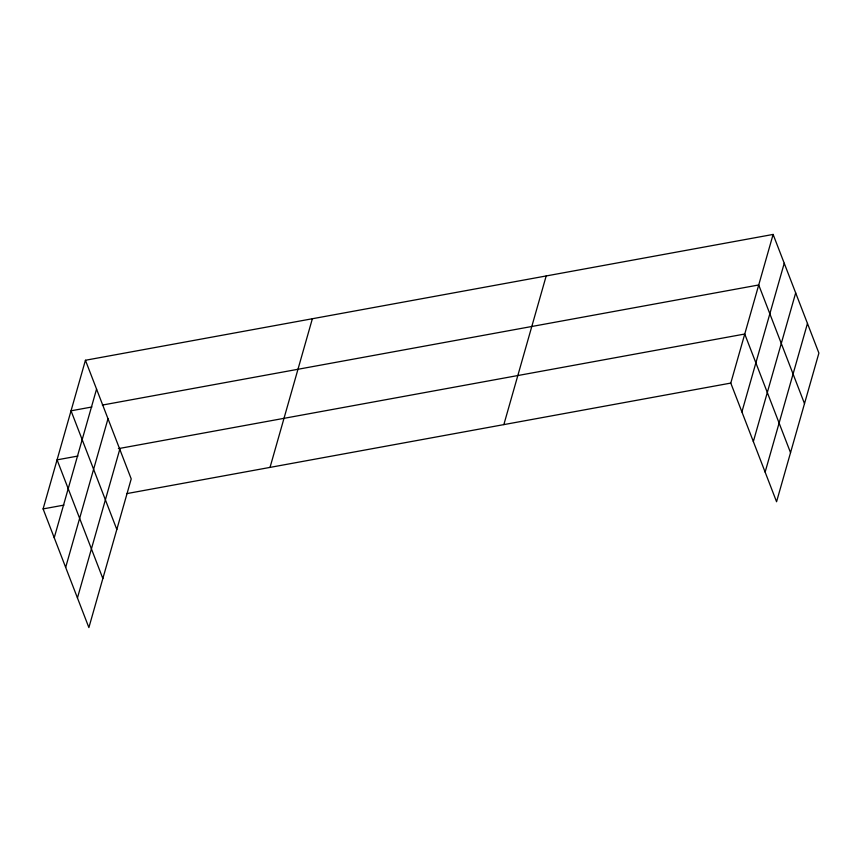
<?xml version="1.0" encoding="UTF-8"?>
<svg xmlns="http://www.w3.org/2000/svg" width="862" height="862" viewBox="0 0 862 862"><rect width="100%" height="100%" fill="white"/><g stroke="black" fill="none" stroke-linecap="round" stroke-linejoin="round"><path stroke-width="1.29" d="M85.435 360.262L131.218 478.916L88.883 627.568L43.1 508.914L85.435 360.262L773.117 234.432L818.9 353.086L776.565 501.738L730.782 383.084L773.117 234.432M54.231 537.748L96.566 389.096M65.663 567.39L107.998 418.738M77.451 597.926L119.786 449.274M270.032 467.387L312.367 318.735M503.85 424.61L546.185 275.959M741.902 411.917L784.237 263.266M753.345 441.559L795.68 292.908M765.133 472.096L807.468 323.444M91.911 406.983L71.04 410.808L116.823 529.462M102.341 405.075L758.722 284.966L804.505 403.631M77.936 456.041L57.075 459.855L102.858 578.521M118.374 448.639L744.746 334.025L790.54 452.679M43.1 508.914L63.971 505.1M126.574 493.646L730.782 383.084"/></g></svg>
